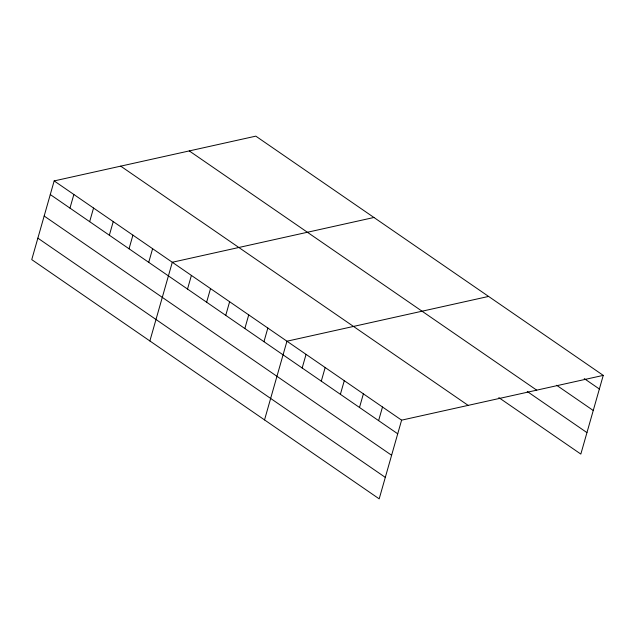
<?xml version="1.0" encoding="UTF-8"?>
<svg xmlns="http://www.w3.org/2000/svg" width="635" height="635" viewBox="0 0 635 635"><rect width="100%" height="100%" fill="white"/><g stroke="black" fill="none" stroke-linecap="round" stroke-linejoin="round"><path stroke-width="0.95" d="M603.25 375.38L255.81 136.144L54.165 180.919L31.75 259.62L379.19 498.856L401.606 420.156L603.25 375.38L580.834 454.081L498.824 397.613M69.969 208.113L73.858 194.477M89.662 221.671L93.543 208.034M109.347 235.228L113.236 221.591M129.04 248.785L132.921 235.148M148.725 262.342L152.606 248.706M149.876 340.963L172.299 262.263L373.944 217.487M187.523 289.052L191.405 275.415M206.629 302.212L210.518 288.576M225.742 315.373L229.624 301.736M244.848 328.525L248.73 314.889M263.962 341.686L267.843 328.049M264.533 419.91L286.949 341.209L488.593 296.434M302.173 367.998L306.062 354.362M321.286 381.159L325.168 367.522M340.392 394.319L344.281 380.683M359.505 407.472L363.387 393.835M378.611 420.632L382.5 406.995M584.24 378.595L599.369 389.017M556.625 385.27L593.249 410.488M189.27 150.924L536.71 390.152M527.233 391.493L586.946 432.61M120.713 166.148L468.146 405.376M54.165 180.919L401.606 420.156M50.284 194.556L397.724 433.792M44.164 216.027L391.604 455.263M37.87 238.149L385.302 477.385"/></g></svg>
